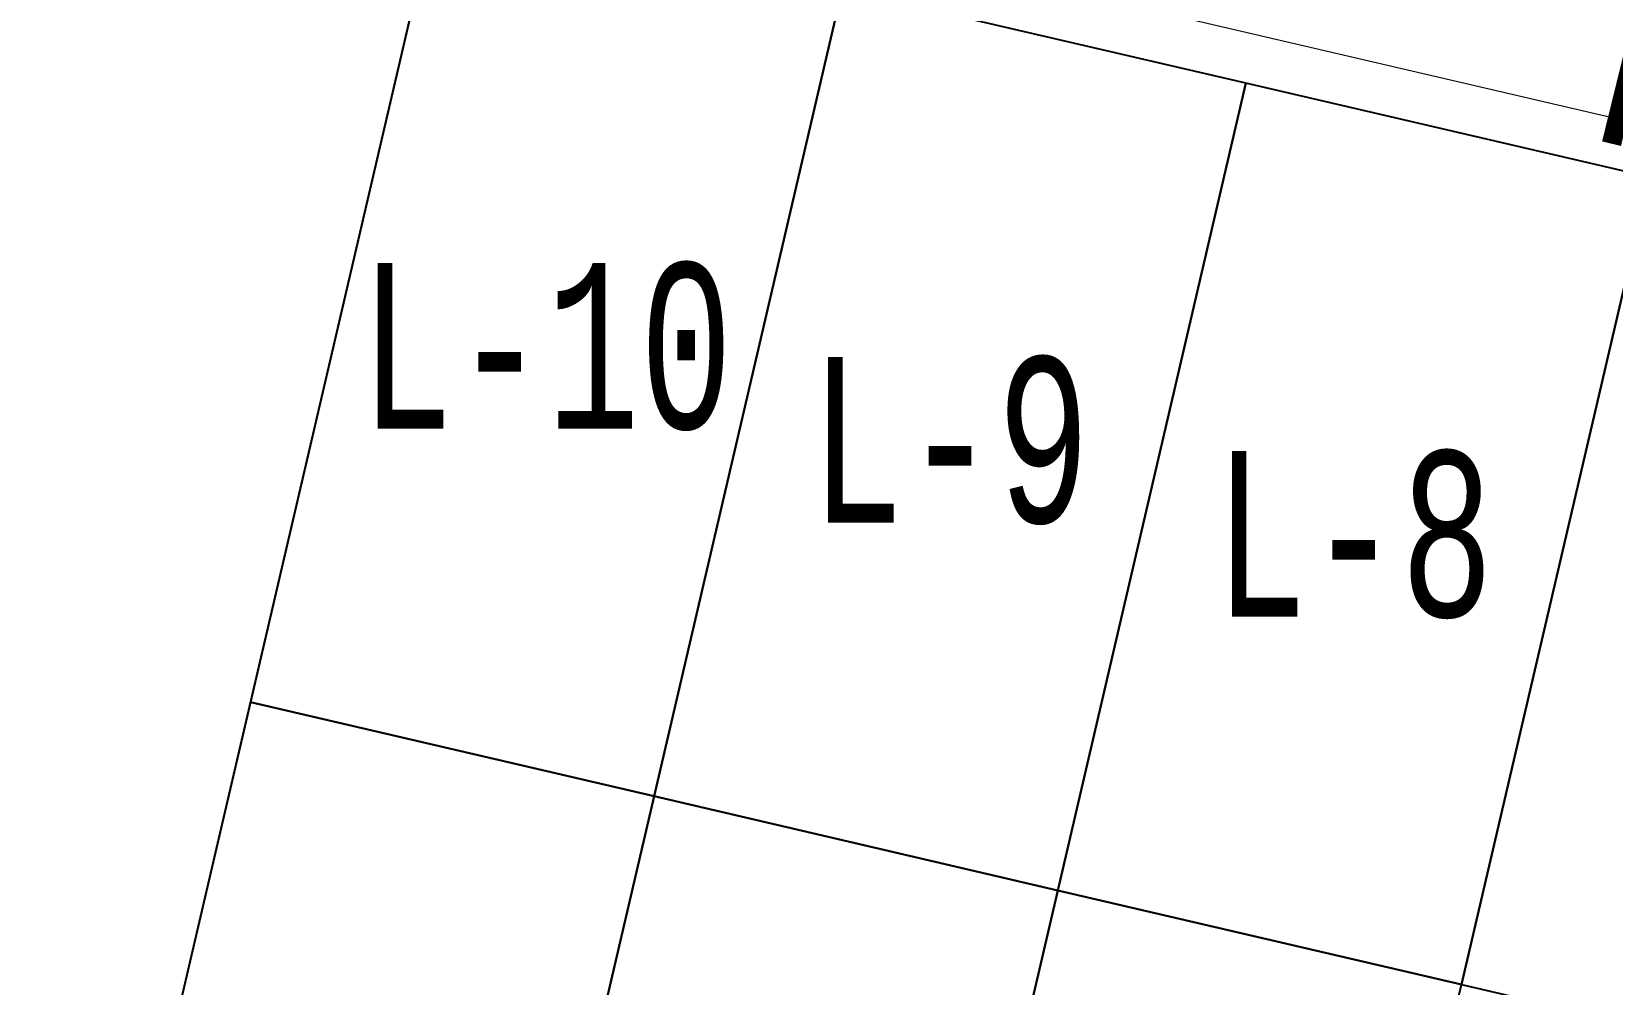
# Model space of a CAD drawing. Header units: millimetres. Extents: x 474016 to 477875, y 2288607 to 2292200.
# Drawn here: x 474187.81 to 474235.47, y 2289580.88 to 2289609.63 of the extents above; entities that cross this region are included whole.
import ezdxf
from ezdxf.enums import TextEntityAlignment as Align

# ---------------------------------------------------------------- set-up
doc = ezdxf.new("R2010")
doc.units = ezdxf.units.MM
doc.header["$LTSCALE"] = 50
for name, color, linetype, lineweight in [('BANQUETA', 251, 'Continuous', 5), ('LOTES', 6, 'Continuous', 15), ('MANZANAS', 4, 'Continuous', 15), ('vialidad', 5, 'Continuous', 13)]:
    doc.layers.add(name, color=color, linetype=linetype, lineweight=lineweight)
for name, color, linetype in [('CVL_LOTIF', 1, 'Continuous'), ('POLIG. FISICO-TOPOGRAF', 194, 'Continuous'), ('POLIGONALGRAL', 7, 'Continuous')]:
    doc.layers.add(name, color=color, linetype=linetype)
doc.layers.add('MZ Y LT', color=7, linetype='Continuous', lineweight=13, true_color=0x0d2bf2)
doc.styles.add('MONOTXT4', font='MONOTXT4.shx', dxfattribs={"width": 0.55})
doc.styles.get("Standard").update_dxf_attribs({"font": 'arial.ttf'})

msp = doc.modelspace()

# ---------------------------------------------------------------- linework, layer by layer
msp.add_lwpolyline([(474015.964, 2288823.713), (474235.189, 2289764.407)])
at = {"layer": 'BANQUETA'}
msp.add_lwpolyline([(474188.389, 2289563.586), (474310.127, 2289535.216, 0.414214), (474312.528, 2289536.71), (474323.65, 2289584.431, 0.414214), (474322.156, 2289586.833), (474200.418, 2289615.203)], format="xyb", dxfattribs=at)
at = {"layer": 'CVL_LOTIF'}
for points in [[(474212.251, 2289610.905), (474200.077, 2289613.742), (474194.403, 2289589.395), (474206.577, 2289586.558)], [(474224.425, 2289608.068), (474212.251, 2289610.905), (474206.577, 2289586.558), (474218.751, 2289583.721)], [(474236.599, 2289605.231), (474224.425, 2289608.068), (474218.751, 2289583.721), (474230.925, 2289580.884)], [(474248.773, 2289602.394), (474236.599, 2289605.231), (474230.925, 2289580.884), (474243.098, 2289578.046)], [(474206.577, 2289586.558), (474194.403, 2289589.395), (474188.729, 2289565.047), (474200.903, 2289562.21)], [(474218.751, 2289583.721), (474206.577, 2289586.558), (474200.903, 2289562.21), (474213.077, 2289559.373)], [(474230.925, 2289580.884), (474218.751, 2289583.721), (474213.077, 2289559.373), (474225.251, 2289556.536)]]:
    msp.add_lwpolyline(points, close=True, dxfattribs=at)
at = {"layer": 'LOTES'}
for p, q in [((474206.577, 2289586.558), (474212.251, 2289610.905)), ((474218.751, 2289583.721), (474224.425, 2289608.068)), ((474230.925, 2289580.884), (474236.599, 2289605.231)), ((474200.903, 2289562.21), (474206.577, 2289586.558)), ((474213.077, 2289559.373), (474218.751, 2289583.721)), ((474225.251, 2289556.536), (474230.925, 2289580.884))]:
    msp.add_line(p, q, dxfattribs=at)
at = {"layer": 'MANZANAS'}
msp.add_lwpolyline([(474015.964, 2288823.713), (474235.189, 2289764.407), (474345.027, 2290122.777)], dxfattribs=at)
at = {"layer": 'POLIG. FISICO-TOPOGRAF'}
msp.add_lwpolyline([(474142.508, 2288807.157), (474015.964, 2288823.713), (474235.189, 2289764.407), (474514.9, 2290677.025), (474993.885, 2291112.494), (475533.744, 2290888.924), (474404.538, 2289616.523), (474693.544, 2289380.89), (474519.469, 2288757.839), (474392.255, 2288774.482)], dxfattribs=at)
at = {"layer": 'POLIGONALGRAL', "color": 3}
msp.add_lwpolyline([(474015.964, 2288823.713), (474235.189, 2289764.407), (474345.027, 2290122.777), (474674.083, 2289920.248), (474404.538, 2289616.523), (474693.544, 2289380.89), (474519.469, 2288757.839)], close=True, dxfattribs=at)

# ---------------------------------------------------------------- texts
at = {"layer": 'MZ Y LT', "lineweight": 13, "style": 'MONOTXT4', "width": 0.65}
for s, p in [('L-10', (474203.327, 2289600.15)), ('L-9', (474215.501, 2289597.313)), ('L-8', (474227.675, 2289594.476))]:
    msp.add_text(s, height=5, dxfattribs=at).set_placement(p, align=Align.MIDDLE)
at = {"layer": 'vialidad', "color": 5, "width": 0.75}
msp.add_text('PALMERA FORMOSA', height=6, rotation=346.1813, dxfattribs=at).set_placement((474266.243, 2289601.763), align=Align.MIDDLE)

doc.saveas('drawing.dxf')
